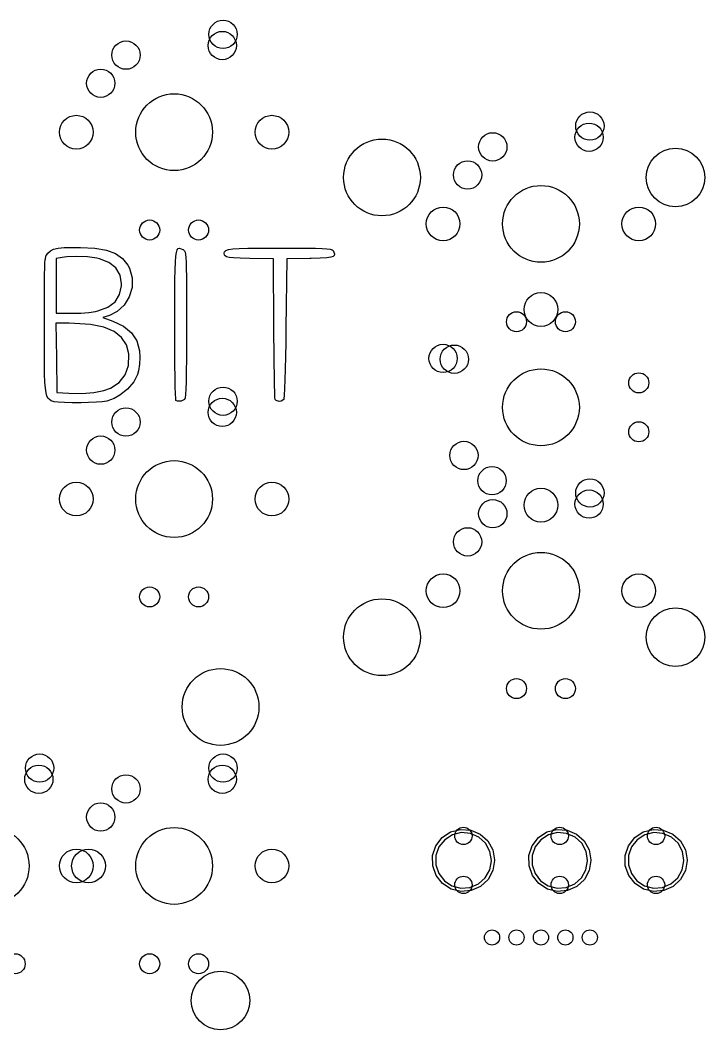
# Model space of a CAD drawing. Extents: x 31 to 332, y -142 to -29.
# Drawn here: x 296.8 to 332.4, y -130 to -77.5 of the extents above; entities that cross this region are included whole.
import ezdxf

# ---------------------------------------------------------------- set-up
doc = ezdxf.new("R2010")
doc.units = 0
doc.header["$MEASUREMENT"] = 0
doc.layers.add('BLACK', color=7, linetype='CONTINUOUS')

msp = doc.modelspace()

# ---------------------------------------------------------------- linework, layer by layer
at = {"layer": 'BLACK', "linetype": 'CONTINUOUS'}
for p, q in [((298.201, -89.6751), (298.237, -89.6334)), ((298.237, -89.6329), (298.374, -89.5119)), ((298.237, -89.6332), (298.237, -89.6329)), ((298.237, -89.6334), (298.237, -89.6332)), ((298.374, -89.5119), (298.375, -89.5115)), ((298.375, -89.5112), (298.543, -89.4254)), ((298.375, -89.5115), (298.375, -89.5112)), ((298.543, -89.4254), (298.544, -89.4252)), ((298.544, -89.425), (298.773, -89.3693)), ((298.544, -89.4252), (298.544, -89.425)), ((298.773, -89.3692), (299.092, -89.3383)), ((298.773, -89.3693), (298.773, -89.3692)), ((298.773, -89.3693), (298.773, -89.3693)), ((299.092, -89.3382), (299.529, -89.3269)), ((299.092, -89.3383), (299.092, -89.3382)), ((299.092, -89.3383), (299.092, -89.3383)), ((299.529, -89.3269), (299.529, -89.3269)), ((299.529, -89.3269), (299.529, -89.3269)), ((299.529, -89.3269), (299.932, -89.3278)), ((299.932, -89.3278), (299.932, -89.3279)), ((299.932, -89.3279), (299.932, -89.3278)), ((299.932, -89.3278), (300.679, -89.3658)), ((300.679, -89.3658), (300.679, -89.3659)), ((300.679, -89.3659), (300.68, -89.3659)), ((300.68, -89.3659), (301.284, -89.4695)), ((301.284, -89.4695), (301.284, -89.4697)), ((301.284, -89.4697), (301.285, -89.4698)), ((301.285, -89.4698), (301.761, -89.6456)), ((304.89, -89.7899), (304.921, -89.5837)), ((304.921, -89.583), (304.962, -89.4538)), ((304.921, -89.5834), (304.921, -89.583)), ((304.921, -89.5837), (304.921, -89.5834)), ((304.962, -89.453), (304.963, -89.4523)), ((304.962, -89.4537), (304.962, -89.453)), ((304.962, -89.4538), (304.962, -89.4537)), ((304.962, -89.4538), (304.962, -89.4538)), ((304.963, -89.4522), (305.015, -89.3869)), ((304.963, -89.4523), (304.963, -89.4522)), ((304.963, -89.4523), (304.963, -89.4523)), ((305.015, -89.3864), (305.016, -89.3858)), ((305.015, -89.3869), (305.015, -89.3864)), ((305.016, -89.3858), (305.017, -89.3855)), ((305.016, -89.3858), (305.016, -89.3858)), ((305.016, -89.3858), (305.016, -89.3858)), ((305.017, -89.3851), (305.082, -89.3705)), ((305.017, -89.3855), (305.017, -89.3851)), ((305.082, -89.3705), (305.083, -89.3704)), ((305.082, -89.3705), (305.082, -89.3705)), ((305.083, -89.3704), (305.083, -89.3704)), ((305.083, -89.3704), (305.084, -89.3704)), ((305.084, -89.3704), (305.084, -89.3705)), ((305.084, -89.3705), (305.084, -89.3706)), ((305.084, -89.3706), (305.163, -89.3934)), ((305.163, -89.3934), (305.164, -89.3936)), ((305.164, -89.3936), (305.164, -89.3937)), ((305.164, -89.3937), (305.258, -89.4408)), ((305.258, -89.4408), (305.259, -89.4408)), ((305.259, -89.4408), (305.259, -89.4409)), ((305.259, -89.4409), (305.263, -89.443)), ((305.263, -89.443), (305.263, -89.4431)), ((305.263, -89.4431), (305.263, -89.4432)), ((305.263, -89.4432), (305.304, -89.4689)), ((305.304, -89.4689), (305.305, -89.4694)), ((305.305, -89.4694), (305.305, -89.4698)), ((305.305, -89.4698), (305.34, -89.5085)), ((305.34, -89.5085), (305.34, -89.5092)), ((305.34, -89.5092), (305.341, -89.5099)), ((305.341, -89.5099), (305.369, -89.5765)), ((305.369, -89.5765), (305.369, -89.577)), ((305.369, -89.577), (305.369, -89.5775)), ((305.369, -89.5775), (305.391, -89.6871)), ((307.398, -89.6297), (307.413, -89.553)), ((307.398, -89.63), (307.398, -89.6297)), ((307.398, -89.6302), (307.398, -89.63)), ((307.398, -89.6308), (307.398, -89.6302)), ((307.398, -89.6314), (307.398, -89.6308)), ((307.398, -89.6317), (307.398, -89.6314)), ((307.398, -89.6319), (307.398, -89.6317)), ((307.423, -89.7268), (307.398, -89.6319)), ((307.413, -89.553), (307.414, -89.5523)), ((307.414, -89.5514), (307.415, -89.5508)), ((307.414, -89.5515), (307.414, -89.5514)), ((307.414, -89.5523), (307.414, -89.5515)), ((307.414, -89.5515), (307.414, -89.5515)), ((307.415, -89.5502), (307.486, -89.4898)), ((307.415, -89.5508), (307.415, -89.5502)), ((307.486, -89.4896), (307.487, -89.4893)), ((307.486, -89.4897), (307.486, -89.4896)), ((307.486, -89.4898), (307.486, -89.4897)), ((307.487, -89.4888), (307.629, -89.4428)), ((307.487, -89.4889), (307.487, -89.4888)), ((307.487, -89.4893), (307.487, -89.4889)), ((307.487, -89.4889), (307.487, -89.4889)), ((307.629, -89.4427), (307.63, -89.4426)), ((307.629, -89.4428), (307.629, -89.4427)), ((307.63, -89.4426), (307.857, -89.409)), ((307.857, -89.409), (307.858, -89.409)), ((307.858, -89.4089), (308.187, -89.3859)), ((307.858, -89.409), (307.858, -89.4089)), ((308.187, -89.3859), (308.633, -89.3715)), ((308.187, -89.3859), (308.187, -89.3859)), ((308.187, -89.3859), (308.187, -89.3859)), ((308.633, -89.3715), (309.21, -89.3638)), ((308.633, -89.3715), (308.633, -89.3715)), ((308.633, -89.3715), (308.633, -89.3715)), ((309.21, -89.3638), (309.935, -89.3609)), ((309.21, -89.3638), (309.21, -89.3638)), ((309.21, -89.3638), (309.21, -89.3638)), ((309.935, -89.3609), (310.309, -89.3607)), ((309.935, -89.3609), (309.935, -89.3609)), ((309.935, -89.3609), (309.935, -89.3609)), ((310.309, -89.3607), (310.309, -89.3607)), ((310.309, -89.3607), (310.309, -89.3607)), ((310.309, -89.3607), (311.064, -89.3617)), ((311.064, -89.3617), (311.064, -89.3617)), ((311.064, -89.3617), (311.064, -89.3617)), ((311.064, -89.3617), (311.667, -89.3653)), ((311.667, -89.3653), (311.667, -89.3654)), ((311.667, -89.3654), (311.667, -89.3653)), ((311.667, -89.3653), (312.134, -89.3724)), ((312.134, -89.3724), (312.134, -89.3724)), ((312.134, -89.3724), (312.135, -89.3724)), ((312.135, -89.3724), (312.485, -89.3836)), ((312.485, -89.3836), (312.485, -89.3836)), ((312.485, -89.3836), (312.485, -89.3836)), ((312.485, -89.3836), (312.735, -89.3998)), ((312.735, -89.3998), (312.735, -89.3999)), ((312.735, -89.3999), (312.735, -89.3999)), ((312.735, -89.3999), (312.902, -89.4218)), ((312.902, -89.4218), (312.902, -89.4219)), ((312.902, -89.4219), (312.902, -89.422)), ((312.902, -89.422), (313.003, -89.4505)), ((313.003, -89.4505), (313.004, -89.4508)), ((313.004, -89.4508), (313.005, -89.4512)), ((313.005, -89.4512), (313.057, -89.487)), ((313.057, -89.487), (313.057, -89.4875)), ((313.057, -89.4875), (313.058, -89.488)), ((313.058, -89.488), (313.058, -89.4884)), ((313.058, -89.4884), (313.058, -89.489)), ((313.058, -89.489), (313.059, -89.4897)), ((313.059, -89.4897), (313.125, -89.6547)), ((298.083, -90.3914), (298.095, -90.1337)), ((298.095, -90.1334), (298.112, -89.9492)), ((298.095, -90.1336), (298.095, -90.1334)), ((298.095, -90.1337), (298.095, -90.1336)), ((298.112, -89.9492), (298.113, -89.949)), ((298.113, -89.9488), (298.122, -89.8949)), ((298.113, -89.949), (298.113, -89.9488)), ((298.122, -89.8949), (298.135, -89.8221)), ((298.122, -89.8949), (298.122, -89.8949)), ((298.135, -89.8214), (298.164, -89.7362)), ((298.135, -89.8217), (298.135, -89.8214)), ((298.135, -89.8221), (298.135, -89.8217)), ((298.164, -89.7362), (298.165, -89.7358)), ((298.165, -89.7353), (298.201, -89.6758)), ((298.165, -89.7358), (298.165, -89.7353)), ((298.201, -89.6754), (298.201, -89.6751)), ((298.201, -89.6758), (298.201, -89.6754)), ((298.98, -89.8483), (298.667, -89.9001)), ((298.667, -89.9001), (298.667, -92.7473)), ((299.221, -89.8184), (298.98, -89.8483)), ((299.754, -89.7971), (299.221, -89.8184)), ((300.309, -89.8206), (299.754, -89.7971)), ((300.794, -89.8868), (300.309, -89.8206)), ((300.921, -89.916), (300.794, -89.8868)), ((301.418, -90.1069), (300.921, -89.916)), ((301.775, -90.3894), (301.418, -90.1069)), ((301.761, -89.6456), (301.762, -89.646)), ((301.762, -89.646), (301.762, -89.6462)), ((301.762, -89.6462), (302.127, -89.9009)), ((302.127, -89.9009), (302.127, -89.9014)), ((302.127, -89.9014), (302.128, -89.9019)), ((302.128, -89.9019), (302.396, -90.2421)), ((304.853, -90.4866), (304.868, -90.0868)), ((304.868, -90.0866), (304.89, -89.7903)), ((304.868, -90.0867), (304.868, -90.0866)), ((304.868, -90.0868), (304.868, -90.0867)), ((304.89, -89.7901), (304.89, -89.7899)), ((304.89, -89.7903), (304.89, -89.7901)), ((305.391, -89.6871), (305.391, -89.6873)), ((305.391, -89.6873), (305.391, -89.6875)), ((305.391, -89.6875), (305.408, -89.855)), ((305.408, -89.855), (305.408, -89.8551)), ((305.408, -89.8551), (305.408, -89.8552)), ((305.408, -89.8552), (305.42, -90.0956)), ((305.42, -90.0956), (305.42, -90.0957)), ((305.42, -90.0957), (305.42, -90.0957)), ((305.42, -90.0957), (305.429, -90.4239)), ((307.424, -89.7274), (307.423, -89.7268)), ((307.424, -89.728), (307.424, -89.7274)), ((307.447, -89.7674), (307.424, -89.728)), ((307.447, -89.7676), (307.447, -89.7674)), ((307.447, -89.7679), (307.447, -89.7676)), ((307.448, -89.7683), (307.447, -89.7679)), ((307.448, -89.7687), (307.448, -89.7683)), ((307.448, -89.7689), (307.448, -89.7687)), ((307.448, -89.7691), (307.448, -89.7689)), ((307.519, -89.8153), (307.448, -89.7691)), ((307.52, -89.8157), (307.519, -89.8153)), ((307.521, -89.816), (307.52, -89.8157)), ((307.658, -89.8486), (307.521, -89.816)), ((307.658, -89.8487), (307.658, -89.8486)), ((307.658, -89.8486), (307.658, -89.8486)), ((307.887, -89.8709), (307.658, -89.8487)), ((308.234, -89.8861), (307.887, -89.8709)), ((307.887, -89.8709), (307.887, -89.8709)), ((307.887, -89.8709), (307.887, -89.8709)), ((308.724, -89.8976), (308.234, -89.8861)), ((308.234, -89.8861), (308.234, -89.8861)), ((308.234, -89.8861), (308.234, -89.8861)), ((309.96, -89.9209), (308.724, -89.8976)), ((308.724, -89.8976), (308.724, -89.8976)), ((308.724, -89.8976), (308.724, -89.8976)), ((309.981, -93.5144), (309.96, -89.9209)), ((310.647, -89.9209), (310.605, -93.5144)), ((311.852, -89.8975), (310.647, -89.9209)), ((311.909, -89.8963), (311.852, -89.8975)), ((311.852, -89.8975), (311.852, -89.8975)), ((312.387, -89.8832), (311.909, -89.8963)), ((311.909, -89.8963), (311.909, -89.8963)), ((311.909, -89.8963), (311.909, -89.8963)), ((312.723, -89.8646), (312.387, -89.8832)), ((312.387, -89.8832), (312.387, -89.8832)), ((312.387, -89.8832), (312.387, -89.8832)), ((312.939, -89.8378), (312.723, -89.8646)), ((312.723, -89.8646), (312.723, -89.8646)), ((312.723, -89.8646), (312.723, -89.8646)), ((312.94, -89.8377), (312.939, -89.8378)), ((313.061, -89.7998), (312.94, -89.8377)), ((312.94, -89.8377), (312.94, -89.8377)), ((313.062, -89.7996), (313.061, -89.7998)), ((313.063, -89.7992), (313.062, -89.7995)), ((313.062, -89.7995), (313.062, -89.7996)), ((313.064, -89.7985), (313.063, -89.7987)), ((313.063, -89.7987), (313.063, -89.799)), ((313.063, -89.799), (313.063, -89.7992)), ((313.114, -89.7467), (313.064, -89.7985)), ((313.115, -89.7455), (313.114, -89.7461)), ((313.114, -89.7461), (313.114, -89.7467)), ((313.125, -89.6571), (313.115, -89.7438)), ((313.115, -89.7438), (313.115, -89.7445)), ((313.115, -89.7445), (313.115, -89.7453)), ((313.115, -89.7453), (313.115, -89.7454)), ((313.115, -89.7454), (313.115, -89.7455)), ((313.125, -89.6547), (313.125, -89.6551)), ((313.125, -89.6551), (313.125, -89.6554)), ((313.125, -89.6554), (313.125, -89.6559)), ((313.125, -89.6559), (313.125, -89.6564)), ((313.125, -89.6564), (313.125, -89.6568)), ((313.125, -89.6568), (313.125, -89.6571)), ((298.074, -90.7388), (298.083, -90.3915)), ((298.083, -90.3915), (298.083, -90.3914)), ((298.083, -90.3915), (298.083, -90.3915)), ((301.991, -90.7617), (301.775, -90.3894)), ((302.396, -90.2421), (302.396, -90.2425)), ((302.396, -90.2425), (302.396, -90.2429)), ((302.396, -90.2429), (302.483, -90.4119)), ((302.483, -90.4119), (302.484, -90.4124)), ((302.484, -90.4124), (302.484, -90.4128)), ((302.484, -90.4128), (302.623, -90.9073)), ((304.844, -91.003), (304.853, -90.4867)), ((304.853, -90.4867), (304.853, -90.4866)), ((304.853, -90.4866), (304.853, -90.4866)), ((305.429, -90.4239), (305.429, -90.424)), ((305.429, -90.424), (305.429, -90.424)), ((305.429, -90.424), (305.435, -90.855)), ((298.065, -91.7657), (298.068, -91.1916)), ((298.068, -91.1915), (298.074, -90.7388)), ((298.068, -91.1916), (298.068, -91.1915)), ((298.068, -91.1916), (298.068, -91.1916)), ((298.074, -90.7388), (298.074, -90.7388)), ((298.074, -90.7388), (298.074, -90.7388)), ((302.063, -91.2224), (301.991, -90.7617)), ((302.623, -90.9087), (302.615, -91.413)), ((302.623, -90.9073), (302.623, -90.908)), ((302.623, -90.908), (302.623, -90.9087)), ((304.839, -91.6492), (304.844, -91.0031)), ((304.844, -91.0031), (304.844, -91.003)), ((304.844, -91.0031), (304.844, -91.0031)), ((305.435, -90.855), (305.435, -90.855)), ((305.435, -90.855), (305.435, -90.8551)), ((305.435, -90.8551), (305.438, -91.4039)), ((301.966, -91.7808), (302.06, -91.3218)), ((302.06, -91.3218), (302.063, -91.2224)), ((302.614, -91.4143), (302.472, -91.8957)), ((302.615, -91.413), (302.614, -91.4136)), ((302.614, -91.4136), (302.614, -91.4143)), ((304.838, -92.4383), (304.839, -91.6493)), ((304.839, -91.6493), (304.839, -91.6492)), ((304.839, -91.6492), (304.839, -91.6492)), ((305.438, -91.4039), (305.438, -91.4039)), ((305.438, -91.4039), (305.438, -91.4039)), ((305.438, -91.4039), (305.44, -92.0856)), ((298.064, -92.4772), (298.065, -91.7657)), ((298.065, -91.7657), (298.065, -91.7657)), ((298.065, -91.7657), (298.065, -91.7657)), ((301.358, -92.4296), (301.733, -92.1484)), ((301.733, -92.1484), (301.966, -91.7808)), ((302.472, -91.8969), (302.21, -92.3229)), ((302.472, -91.8957), (302.472, -91.8963)), ((302.472, -91.8963), (302.472, -91.8969)), ((305.44, -92.0856), (305.44, -92.0856)), ((305.44, -92.0856), (305.44, -92.0856)), ((305.44, -92.0856), (305.44, -92.915)), ((298.064, -93.2603), (298.064, -92.4772)), ((298.064, -92.4772), (298.064, -92.4772)), ((298.064, -92.4772), (298.064, -92.4772)), ((298.667, -92.7473), (299.529, -92.7463)), ((299.529, -92.7463), (299.954, -92.734)), ((299.954, -92.734), (300.37, -92.7017)), ((300.37, -92.7017), (300.712, -92.6552)), ((300.712, -92.6552), (300.836, -92.6283)), ((300.836, -92.6283), (301.358, -92.4296)), ((301.841, -92.6627), (301.439, -92.8617)), ((301.842, -92.6619), (301.841, -92.6623)), ((301.841, -92.6623), (301.841, -92.6627)), ((302.209, -92.324), (301.842, -92.6619)), ((302.21, -92.3234), (302.209, -92.324)), ((302.21, -92.3229), (302.21, -92.3234)), ((304.837, -93.3836), (304.838, -92.4384)), ((304.838, -92.4384), (304.838, -92.4383)), ((304.838, -92.4383), (304.838, -92.4383)), ((298.064, -93.3421), (298.064, -93.2603)), ((299.358, -93.266), (298.663, -93.2653)), ((298.663, -93.2653), (298.686, -95.0594)), ((299.63, -93.2696), (299.358, -93.266)), ((300.46, -93.3326), (299.63, -93.2696)), ((301.439, -92.862), (301.104, -92.9736)), ((301.104, -92.9736), (301.611, -93.1583)), ((301.439, -92.8617), (301.439, -92.8618)), ((301.439, -92.8618), (301.439, -92.862)), ((301.611, -93.1583), (301.611, -93.1585)), ((301.611, -93.1585), (301.611, -93.1585)), ((301.611, -93.1585), (302.173, -93.424)), ((305.44, -92.915), (305.44, -92.915)), ((305.44, -92.915), (305.44, -93.331)), ((298.064, -93.9222), (298.064, -93.3421)), ((298.064, -93.3421), (298.064, -93.3421)), ((301.143, -93.4749), (300.46, -93.3326)), ((301.68, -93.6977), (301.143, -93.4749)), ((302.075, -94.0018), (301.68, -93.6977)), ((302.173, -93.424), (302.174, -93.4244)), ((302.174, -93.4244), (302.174, -93.4247)), ((302.174, -93.4247), (302.587, -93.7616)), ((302.587, -93.7616), (302.587, -93.7622)), ((302.587, -93.7622), (302.588, -93.7628)), ((302.588, -93.7628), (302.858, -94.1819)), ((304.838, -94.0184), (304.837, -93.3836)), ((304.837, -93.3836), (304.837, -93.3836)), ((304.837, -93.3836), (304.837, -93.3836)), ((305.44, -93.3311), (305.439, -94.2974)), ((305.44, -93.331), (305.44, -93.331)), ((305.44, -93.331), (305.44, -93.3311)), ((309.984, -93.9413), (309.981, -93.5144)), ((309.981, -93.5144), (309.981, -93.5144)), ((310.605, -93.5144), (310.594, -94.2814)), ((310.605, -93.5144), (310.605, -93.5144)), ((310.605, -93.5144), (310.605, -93.5144)), ((298.065, -94.7239), (298.064, -93.9222)), ((298.064, -93.9222), (298.064, -93.9222)), ((298.064, -93.9222), (298.064, -93.9222)), ((302.329, -94.3886), (302.075, -94.0018)), ((302.858, -94.1819), (302.858, -94.1826)), ((302.858, -94.1826), (302.859, -94.1833)), ((302.859, -94.1833), (302.995, -94.6953)), ((304.841, -94.7672), (304.838, -94.0184)), ((304.838, -94.0184), (304.838, -94.0184)), ((304.838, -94.0184), (304.838, -94.0184)), ((305.439, -94.2974), (305.435, -95.1051)), ((305.439, -94.2974), (305.439, -94.2974)), ((305.439, -94.2974), (305.439, -94.2974)), ((309.99, -94.6825), (309.984, -93.9413)), ((309.984, -93.9413), (309.984, -93.9413)), ((309.984, -93.9413), (309.984, -93.9413)), ((310.594, -94.2814), (310.581, -94.9974)), ((310.594, -94.2814), (310.594, -94.2814)), ((310.594, -94.2814), (310.594, -94.2814)), ((298.069, -95.3811), (298.065, -94.7239)), ((298.065, -94.7239), (298.065, -94.7239)), ((298.065, -94.7239), (298.065, -94.7239)), ((302.447, -94.8599), (302.329, -94.3886)), ((302.449, -94.8908), (302.447, -94.8599)), ((302.995, -94.6953), (302.995, -94.6958)), ((302.995, -94.6958), (302.995, -94.6963)), ((302.995, -94.6963), (303.016, -95.038)), ((304.846, -95.4497), (304.841, -94.7672)), ((304.841, -94.7672), (304.841, -94.7672)), ((304.841, -94.7672), (304.841, -94.7672)), ((309.997, -95.3628), (309.99, -94.6825)), ((309.99, -94.6825), (309.99, -94.6825)), ((309.99, -94.6825), (309.99, -94.6825)), ((298.069, -95.3812), (298.069, -95.3811)), ((298.078, -95.9093), (298.069, -95.3812)), ((298.069, -95.3812), (298.069, -95.3812)), ((298.686, -95.0594), (298.686, -95.0594)), ((298.686, -95.0594), (298.709, -96.854)), ((302.424, -95.4541), (302.449, -94.8908)), ((302.998, -95.3906), (302.952, -95.7282)), ((303.016, -95.0386), (302.998, -95.3902)), ((302.998, -95.3902), (302.998, -95.3904)), ((302.998, -95.3904), (302.998, -95.3906)), ((303.016, -95.038), (303.015, -95.0383)), ((303.015, -95.0383), (303.016, -95.0386)), ((305.435, -95.1051), (305.428, -95.7649)), ((305.435, -95.1051), (305.435, -95.1051)), ((305.435, -95.1051), (305.435, -95.1051)), ((310.006, -95.9642), (309.997, -95.3628)), ((309.997, -95.3628), (309.997, -95.3628)), ((309.997, -95.3628), (309.997, -95.3628)), ((310.581, -94.9974), (310.567, -95.6444)), ((310.581, -94.9974), (310.581, -94.9974)), ((310.581, -94.9974), (310.581, -94.9974)), ((298.078, -95.9094), (298.078, -95.9093)), ((298.092, -96.3239), (298.078, -95.9094)), ((298.078, -95.9094), (298.078, -95.9094)), ((302.253, -95.9414), (302.424, -95.4541)), ((302.904, -95.9225), (302.703, -96.308)), ((302.951, -95.7287), (302.904, -95.9214)), ((302.904, -95.9214), (302.904, -95.9219)), ((302.904, -95.9219), (302.904, -95.9225)), ((302.952, -95.7282), (302.951, -95.7284)), ((302.951, -95.7284), (302.951, -95.7287)), ((304.853, -96.0489), (304.846, -95.4497)), ((304.846, -95.4497), (304.846, -95.4497)), ((304.846, -95.4497), (304.846, -95.4497)), ((305.428, -95.765), (305.418, -96.2875)), ((305.428, -95.7649), (305.428, -95.7649)), ((305.428, -95.7649), (305.428, -95.765)), ((310.567, -95.6444), (310.551, -96.2044)), ((310.567, -95.6444), (310.567, -95.6444)), ((310.567, -95.6444), (310.567, -95.6444)), ((298.092, -96.324), (298.092, -96.3239)), ((298.092, -96.3239), (298.092, -96.3239)), ((298.115, -96.6401), (298.092, -96.324)), ((301.5, -96.6404), (301.943, -96.3409)), ((301.943, -96.3409), (302.253, -95.9414)), ((302.702, -96.3089), (302.382, -96.6844)), ((302.703, -96.308), (302.702, -96.3084)), ((302.702, -96.3084), (302.702, -96.3089)), ((304.862, -96.5475), (304.853, -96.0489)), ((304.853, -96.0489), (304.853, -96.0489)), ((304.853, -96.0489), (304.853, -96.0489)), ((305.418, -96.2876), (305.405, -96.6836)), ((305.418, -96.2875), (305.418, -96.2876)), ((305.418, -96.2876), (305.418, -96.2876)), ((310.014, -96.4685), (310.006, -95.9642)), ((310.006, -95.9642), (310.006, -95.9642)), ((310.006, -95.9642), (310.006, -95.9642)), ((310.551, -96.2044), (310.535, -96.6591)), ((310.551, -96.2044), (310.551, -96.2044)), ((310.551, -96.2044), (310.551, -96.2044)), ((298.115, -96.6402), (298.115, -96.6401)), ((298.115, -96.6404), (298.115, -96.6402)), ((298.148, -96.8734), (298.115, -96.6404)), ((298.148, -96.8737), (298.148, -96.8734)), ((298.148, -96.874), (298.148, -96.8737)), ((298.192, -97.0393), (298.148, -96.874)), ((298.709, -96.854), (299.339, -96.896)), ((299.339, -96.896), (300.009, -96.9102)), ((300.009, -96.9102), (300.627, -96.8648)), ((300.627, -96.8648), (301.155, -96.7644)), ((301.155, -96.7644), (301.5, -96.6404)), ((302.381, -96.6851), (301.987, -97.0036)), ((302.382, -96.6844), (302.381, -96.6847)), ((302.381, -96.6847), (302.381, -96.6851)), ((304.862, -96.5476), (304.862, -96.5475)), ((304.862, -96.5475), (304.862, -96.5475)), ((304.871, -96.9284), (304.862, -96.5476)), ((304.871, -96.9285), (304.871, -96.9284)), ((304.871, -96.9284), (304.871, -96.9284)), ((304.882, -97.1744), (304.871, -96.9285)), ((305.388, -96.9642), (305.367, -97.1393)), ((305.405, -96.6838), (305.388, -96.9639)), ((305.388, -96.9639), (305.388, -96.9641)), ((305.388, -96.9641), (305.388, -96.9642)), ((305.405, -96.6836), (305.405, -96.6837)), ((305.405, -96.6837), (305.405, -96.6838)), ((310.014, -96.4686), (310.014, -96.4685)), ((310.024, -96.8578), (310.014, -96.4686)), ((310.014, -96.4686), (310.014, -96.4686)), ((310.024, -96.8579), (310.024, -96.8578)), ((310.024, -96.8578), (310.024, -96.8578)), ((310.033, -97.1139), (310.024, -96.8579)), ((310.535, -96.6592), (310.518, -96.9907)), ((310.535, -96.6591), (310.535, -96.6592)), ((310.535, -96.6592), (310.535, -96.6592)), ((298.192, -97.0397), (298.192, -97.0393)), ((298.192, -97.0402), (298.192, -97.0397)), ((298.249, -97.1531), (298.192, -97.0402)), ((298.25, -97.1537), (298.249, -97.1531)), ((298.25, -97.1543), (298.25, -97.1537)), ((298.322, -97.2302), (298.25, -97.1543)), ((298.323, -97.2306), (298.322, -97.2302)), ((298.323, -97.231), (298.323, -97.2306)), ((298.412, -97.2853), (298.323, -97.231)), ((298.413, -97.2854), (298.412, -97.2853)), ((298.413, -97.2856), (298.413, -97.2854)), ((298.521, -97.3334), (298.413, -97.2856)), ((298.521, -97.3335), (298.521, -97.3334)), ((298.521, -97.3337), (298.521, -97.3335)), ((298.565, -97.3455), (298.521, -97.3337)), ((298.566, -97.3455), (298.565, -97.3455)), ((298.566, -97.3456), (298.566, -97.3455)), ((298.774, -97.3688), (298.566, -97.3456)), ((298.775, -97.3687), (298.774, -97.3688)), ((298.775, -97.3688), (298.775, -97.3687)), ((299.102, -97.3846), (298.775, -97.3688)), ((299.514, -97.3919), (299.102, -97.3846)), ((299.102, -97.3846), (299.102, -97.3846)), ((299.102, -97.3846), (299.102, -97.3846)), ((299.974, -97.3892), (299.514, -97.3919)), ((299.514, -97.3919), (299.514, -97.3919)), ((299.514, -97.3919), (299.514, -97.3919)), ((300.35, -97.3815), (299.974, -97.3892)), ((299.974, -97.3892), (299.974, -97.3892)), ((299.974, -97.3892), (299.974, -97.3892)), ((300.763, -97.3664), (300.35, -97.3815)), ((300.35, -97.3815), (300.35, -97.3815)), ((300.35, -97.3815), (300.35, -97.3815)), ((301.067, -97.3422), (300.763, -97.3664)), ((300.763, -97.3664), (300.763, -97.3664)), ((300.763, -97.3664), (300.763, -97.3664)), ((301.299, -97.3044), (301.067, -97.3422)), ((301.067, -97.3422), (301.067, -97.3422)), ((301.067, -97.3422), (301.067, -97.3422)), ((301.494, -97.2482), (301.299, -97.3042)), ((301.299, -97.3042), (301.299, -97.3043)), ((301.299, -97.3043), (301.299, -97.3044)), ((301.495, -97.248), (301.494, -97.248)), ((301.494, -97.248), (301.494, -97.2482)), ((301.688, -97.1691), (301.495, -97.248)), ((301.689, -97.1689), (301.688, -97.1691)), ((301.986, -97.0041), (301.689, -97.1688)), ((301.689, -97.1688), (301.689, -97.1689)), ((301.987, -97.0036), (301.986, -97.0039)), ((301.986, -97.0039), (301.986, -97.0041)), ((304.882, -97.1746), (304.882, -97.1744)), ((304.882, -97.1748), (304.882, -97.1746)), ((304.894, -97.2685), (304.882, -97.1748)), ((304.894, -97.2691), (304.894, -97.2685)), ((304.894, -97.2697), (304.894, -97.2691)), ((304.894, -97.2699), (304.894, -97.2697)), ((304.894, -97.2702), (304.894, -97.2699)), ((304.895, -97.2706), (304.894, -97.2702)), ((304.895, -97.2711), (304.895, -97.2706)), ((304.895, -97.2713), (304.895, -97.2711)), ((304.895, -97.2715), (304.895, -97.2713)), ((304.896, -97.2719), (304.895, -97.2715)), ((304.896, -97.2722), (304.896, -97.2719)), ((304.972, -97.3149), (304.896, -97.2722)), ((304.973, -97.315), (304.972, -97.3149)), ((304.973, -97.3152), (304.973, -97.315)), ((304.973, -97.3153), (304.973, -97.3152)), ((304.974, -97.3154), (304.973, -97.3153)), ((304.975, -97.3155), (304.974, -97.3154)), ((304.974, -97.3154), (304.974, -97.3154)), ((305.163, -97.3164), (304.975, -97.3155)), ((305.164, -97.3162), (305.163, -97.3163)), ((305.163, -97.3163), (305.163, -97.3163)), ((305.163, -97.3163), (305.163, -97.3164)), ((305.165, -97.3159), (305.164, -97.3161)), ((305.164, -97.3161), (305.164, -97.3162)), ((305.336, -97.2272), (305.165, -97.3158)), ((305.165, -97.3158), (305.165, -97.3159)), ((305.337, -97.2261), (305.336, -97.2266)), ((305.336, -97.2266), (305.336, -97.2271)), ((305.336, -97.2271), (305.336, -97.2271)), ((305.336, -97.2271), (305.336, -97.2272)), ((305.34, -97.2225), (305.337, -97.226)), ((305.337, -97.226), (305.337, -97.226)), ((305.337, -97.226), (305.337, -97.2261)), ((305.341, -97.2217), (305.34, -97.2223)), ((305.34, -97.2223), (305.34, -97.2224)), ((305.34, -97.2224), (305.34, -97.2225)), ((305.367, -97.1402), (305.341, -97.2208)), ((305.341, -97.2208), (305.341, -97.2209)), ((305.341, -97.2209), (305.341, -97.221)), ((305.341, -97.221), (305.341, -97.2217)), ((305.367, -97.1393), (305.367, -97.1397)), ((305.367, -97.1397), (305.367, -97.1402)), ((310.033, -97.114), (310.033, -97.1139)), ((310.033, -97.1141), (310.033, -97.114)), ((310.042, -97.2189), (310.033, -97.1141)), ((310.042, -97.2196), (310.042, -97.2189)), ((310.042, -97.2203), (310.042, -97.2196)), ((310.042, -97.2204), (310.042, -97.2203)), ((310.042, -97.2206), (310.042, -97.2204)), ((310.043, -97.2212), (310.042, -97.2206)), ((310.043, -97.2218), (310.043, -97.2212)), ((310.093, -97.2807), (310.043, -97.2218)), ((310.094, -97.281), (310.093, -97.2807)), ((310.094, -97.2814), (310.094, -97.281)), ((310.095, -97.2816), (310.094, -97.2814)), ((310.095, -97.2818), (310.095, -97.2816)), ((310.095, -97.2819), (310.095, -97.2818)), ((310.096, -97.2822), (310.095, -97.2819)), ((310.252, -97.3291), (310.096, -97.2822)), ((310.252, -97.3292), (310.252, -97.3291)), ((310.253, -97.3293), (310.252, -97.3292)), ((310.252, -97.3292), (310.252, -97.3292)), ((310.254, -97.3293), (310.253, -97.3293)), ((310.355, -97.3124), (310.254, -97.3293)), ((310.254, -97.3293), (310.254, -97.3293)), ((310.254, -97.3293), (310.254, -97.3293)), ((310.356, -97.3123), (310.355, -97.3123)), ((310.355, -97.3123), (310.355, -97.3124)), ((310.357, -97.3118), (310.356, -97.312)), ((310.356, -97.312), (310.356, -97.3123)), ((310.492, -97.2227), (310.357, -97.3116)), ((310.357, -97.3116), (310.357, -97.3117)), ((310.357, -97.3117), (310.357, -97.3118)), ((310.493, -97.2215), (310.492, -97.222)), ((310.492, -97.222), (310.492, -97.2225)), ((310.492, -97.2225), (310.492, -97.2225)), ((310.492, -97.2225), (310.492, -97.2227)), ((310.494, -97.2199), (310.493, -97.2205)), ((310.493, -97.2205), (310.493, -97.2212)), ((310.493, -97.2212), (310.493, -97.2213)), ((310.493, -97.2213), (310.493, -97.2215)), ((310.502, -97.1818), (310.494, -97.2196)), ((310.494, -97.2196), (310.494, -97.2197)), ((310.494, -97.2197), (310.494, -97.2199)), ((310.518, -96.9909), (310.502, -97.1811)), ((310.502, -97.1811), (310.502, -97.1814)), ((310.502, -97.1814), (310.502, -97.1818)), ((310.518, -96.9907), (310.518, -96.9908)), ((310.518, -96.9908), (310.518, -96.9909)), ((318.394, -120.399), (318.717, -119.976)), ((318.717, -119.976), (319.159, -119.681)), ((319.25, -119.826), (318.85, -120.085)), ((319.159, -119.681), (319.673, -119.544)), ((319.711, -119.712), (319.25, -119.826)), ((319.673, -119.544), (320.203, -119.582)), ((320.185, -119.753), (319.711, -119.712)), ((320.621, -119.945), (320.185, -119.753)), ((320.203, -119.582), (320.693, -119.789)), ((320.97, -120.268), (320.621, -119.945)), ((320.693, -119.789), (321.089, -120.144)), ((323.394, -120.399), (323.717, -119.976)), ((323.717, -119.976), (324.159, -119.681)), ((324.25, -119.826), (323.85, -120.085)), ((324.159, -119.681), (324.673, -119.544)), ((324.711, -119.712), (324.25, -119.826)), ((324.673, -119.544), (325.203, -119.582)), ((325.185, -119.753), (324.711, -119.712)), ((325.621, -119.945), (325.185, -119.753)), ((325.203, -119.582), (325.693, -119.789)), ((325.97, -120.268), (325.621, -119.945)), ((325.693, -119.789), (326.089, -120.144)), ((328.394, -120.399), (328.717, -119.976)), ((328.717, -119.976), (329.159, -119.681)), ((329.25, -119.826), (328.85, -120.085)), ((329.159, -119.681), (329.673, -119.544)), ((329.711, -119.712), (329.25, -119.826)), ((329.673, -119.544), (330.203, -119.582)), ((330.185, -119.753), (329.711, -119.712)), ((330.621, -119.945), (330.185, -119.753)), ((330.203, -119.582), (330.693, -119.789)), ((330.97, -120.268), (330.621, -119.945)), ((330.693, -119.789), (331.089, -120.144)), ((318.226, -120.903), (318.394, -120.399)), ((318.555, -120.458), (318.398, -120.907)), ((318.85, -120.085), (318.555, -120.458)), ((321.196, -120.687), (320.97, -120.268)), ((321.089, -120.144), (321.348, -120.608)), ((323.226, -120.903), (323.394, -120.399)), ((323.555, -120.458), (323.398, -120.907)), ((323.85, -120.085), (323.555, -120.458)), ((326.196, -120.687), (325.97, -120.268)), ((326.089, -120.144), (326.348, -120.608)), ((328.226, -120.903), (328.394, -120.399)), ((328.555, -120.458), (328.398, -120.907)), ((328.85, -120.085), (328.555, -120.458)), ((331.196, -120.687), (330.97, -120.268)), ((331.089, -120.144), (331.348, -120.608)), ((318.23, -121.435), (318.226, -120.903)), ((318.398, -120.907), (318.394, -121.383)), ((321.274, -121.156), (321.196, -120.687)), ((321.348, -120.608), (321.444, -121.131)), ((323.23, -121.435), (323.226, -120.903)), ((323.398, -120.907), (323.394, -121.383)), ((326.274, -121.156), (326.196, -120.687)), ((326.348, -120.608), (326.444, -121.131)), ((328.23, -121.435), (328.226, -120.903)), ((328.398, -120.907), (328.394, -121.383)), ((331.274, -121.156), (331.196, -120.687)), ((331.348, -120.608), (331.444, -121.131)), ((318.406, -121.936), (318.23, -121.435)), ((318.394, -121.383), (318.544, -121.834)), ((321.188, -121.647), (321.274, -121.179)), ((321.274, -121.179), (321.274, -121.156)), ((321.444, -121.156), (321.357, -121.681)), ((321.444, -121.131), (321.444, -121.156)), ((323.406, -121.936), (323.23, -121.435)), ((323.394, -121.383), (323.544, -121.834)), ((326.188, -121.647), (326.274, -121.179)), ((326.274, -121.179), (326.274, -121.156)), ((326.444, -121.156), (326.357, -121.681)), ((326.444, -121.131), (326.444, -121.156)), ((328.406, -121.936), (328.23, -121.435)), ((328.394, -121.383), (328.544, -121.834)), ((331.188, -121.647), (331.274, -121.179)), ((331.274, -121.179), (331.274, -121.156)), ((331.444, -121.156), (331.357, -121.681)), ((331.444, -121.131), (331.444, -121.156)), ((318.735, -122.354), (318.406, -121.936)), ((318.544, -121.834), (318.833, -122.213)), ((320.601, -122.38), (320.956, -122.062)), ((320.956, -122.062), (321.188, -121.647)), ((321.357, -121.681), (321.104, -122.149)), ((323.735, -122.354), (323.406, -121.936)), ((323.544, -121.834), (323.833, -122.213)), ((325.601, -122.38), (325.956, -122.062)), ((325.956, -122.062), (326.188, -121.647)), ((326.357, -121.681), (326.104, -122.149)), ((328.735, -122.354), (328.406, -121.936)), ((328.544, -121.834), (328.833, -122.213)), ((330.601, -122.38), (330.956, -122.062)), ((330.956, -122.062), (331.188, -121.647)), ((331.357, -121.681), (331.104, -122.149)), ((319.182, -122.642), (318.735, -122.354)), ((318.833, -122.213), (319.229, -122.477)), ((319.698, -122.77), (319.182, -122.642)), ((319.229, -122.477), (319.689, -122.599)), ((319.689, -122.599), (320.163, -122.565)), ((320.163, -122.565), (320.601, -122.38)), ((320.714, -122.509), (320.228, -122.724)), ((321.104, -122.149), (320.714, -122.509)), ((324.182, -122.642), (323.735, -122.354)), ((323.833, -122.213), (324.229, -122.477)), ((324.698, -122.77), (324.182, -122.642)), ((324.229, -122.477), (324.689, -122.599)), ((324.689, -122.599), (325.163, -122.565)), ((325.163, -122.565), (325.601, -122.38)), ((325.714, -122.509), (325.228, -122.724)), ((326.104, -122.149), (325.714, -122.509)), ((329.182, -122.642), (328.735, -122.354)), ((328.833, -122.213), (329.229, -122.477)), ((329.698, -122.77), (329.182, -122.642)), ((329.229, -122.477), (329.689, -122.599)), ((329.689, -122.599), (330.163, -122.565)), ((330.163, -122.565), (330.601, -122.38)), ((330.714, -122.509), (330.228, -122.724)), ((331.104, -122.149), (330.714, -122.509)), ((320.228, -122.724), (319.698, -122.77)), ((325.228, -122.724), (324.698, -122.77)), ((330.228, -122.724), (329.698, -122.77))]:
    msp.add_line(p, q, dxfattribs=at)
at = {"layer": 'BLACK'}
for centre, radius in [((307.34, -78.2638), 0.735), ((307.3, -78.8438), 0.735), ((302.3, -79.3438), 0.735), ((300.99, -80.8037), 0.735), ((304.8, -83.3438), 1.9939), ((326.39, -83.0262), 0.735), ((299.72, -83.3438), 0.875), ((309.88, -83.3438), 0.875), ((326.35, -83.6063), 0.735), ((315.595, -85.6932), 1.9939), ((321.35, -84.1063), 0.735), ((330.835, -85.6932), 1.524), ((320.04, -85.5662), 0.735), ((323.85, -88.1063), 1.9939), ((318.77, -88.1063), 0.875), ((328.93, -88.1063), 0.875), ((303.53, -88.4237), 0.52), ((306.07, -88.4237), 0.52), ((323.85, -92.5512), 0.875), ((322.58, -93.1863), 0.52), ((325.12, -93.1863), 0.52), ((318.77, -95.0913), 0.735), ((319.35, -95.1312), 0.735), ((323.85, -97.6312), 1.9939), ((328.93, -96.3612), 0.52), ((307.34, -97.3137), 0.735), ((307.3, -97.8937), 0.735), ((302.3, -98.3937), 0.735), ((328.93, -98.9012), 0.52), ((300.99, -99.8537), 0.735), ((319.85, -100.131), 0.735), ((304.8, -102.394), 1.9939), ((321.31, -101.441), 0.735), ((299.72, -102.394), 0.875), ((309.88, -102.394), 0.875), ((326.39, -102.076), 0.735), ((323.85, -102.711), 0.875), ((326.35, -102.656), 0.735), ((321.35, -103.156), 0.735), ((320.04, -104.616), 0.735), ((323.85, -107.156), 1.9939), ((318.77, -107.156), 0.875), ((328.93, -107.156), 0.875), ((303.53, -107.474), 0.52), ((306.07, -107.474), 0.52), ((315.595, -109.569), 1.9939), ((330.835, -109.569), 1.524), ((307.213, -113.189), 1.9939), ((322.58, -112.236), 0.52), ((325.12, -112.236), 0.52), ((297.815, -116.364), 0.735), ((307.34, -116.364), 0.735), ((297.775, -116.944), 0.735), ((307.3, -116.944), 0.735), ((302.3, -117.444), 0.735), ((300.99, -118.904), 0.735), ((295.275, -121.444), 1.9939), ((304.8, -121.444), 1.9939), ((319.825, -119.886), 0.45), ((324.825, -119.886), 0.45), ((329.825, -119.886), 0.45), ((299.72, -121.444), 0.875), ((300.355, -121.444), 0.875), ((309.88, -121.444), 0.875), ((319.825, -122.426), 0.45), ((324.825, -122.426), 0.45), ((329.825, -122.426), 0.45), ((321.31, -125.158), 0.3937), ((322.58, -125.158), 0.3937), ((323.85, -125.158), 0.3937), ((325.12, -125.158), 0.3937), ((326.39, -125.158), 0.3937), ((296.545, -126.524), 0.52), ((303.53, -126.524), 0.52), ((306.07, -126.524), 0.52), ((307.213, -128.429), 1.524)]:
    msp.add_circle(centre, radius, dxfattribs=at)

doc.saveas('drawing.dxf')
